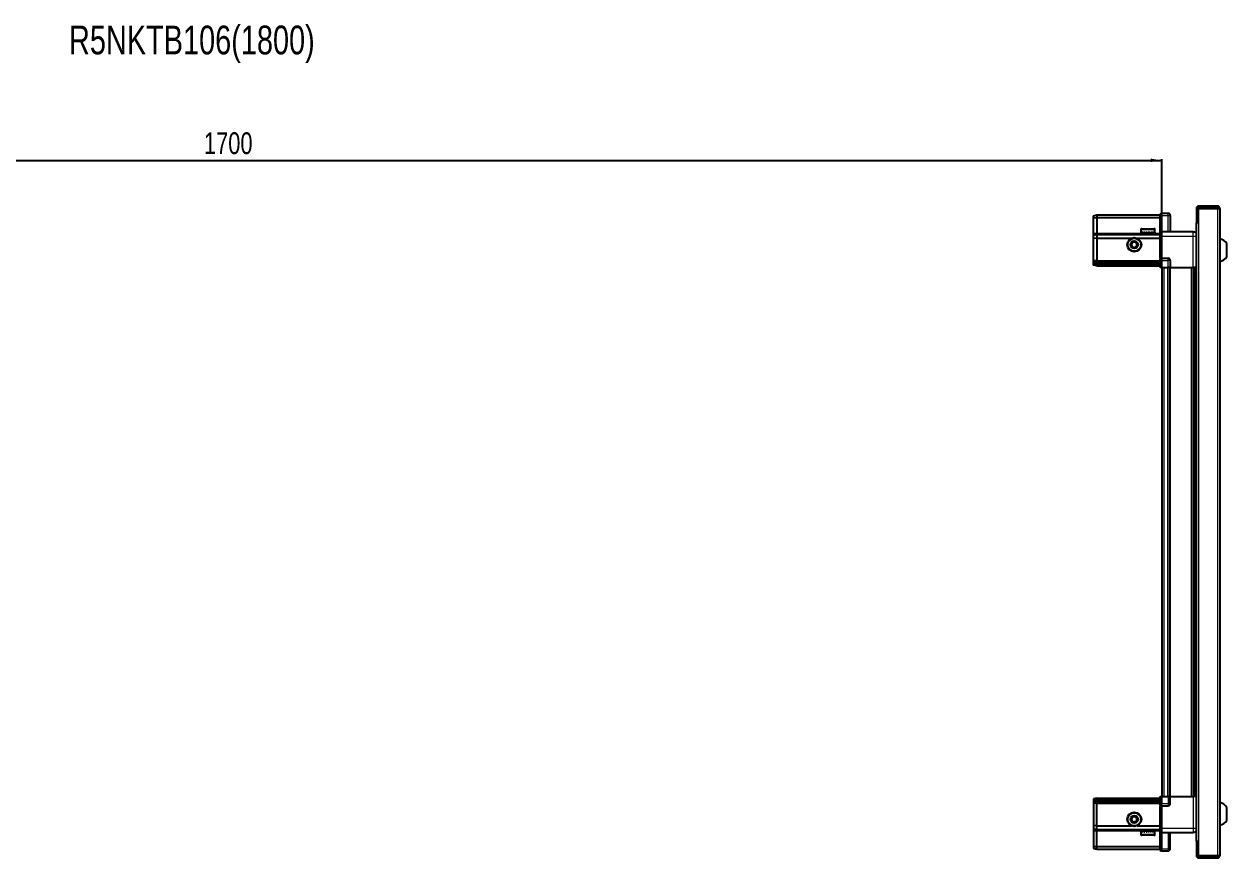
# Model space of a CAD drawing. Header units: millimetres. Extents: x 1415 to 5763, y -1065 to 1643.
# Drawn here: x 3464 to 4569, y 877 to 1643 of the extents above; entities that cross this region are included whole.
import ezdxf

# ---------------------------------------------------------------- set-up
doc = ezdxf.new("R2010")
doc.units = ezdxf.units.MM
doc.layers.add('FORMAT', color=7, linetype='Continuous')
doc.styles.add('SLDTEXTSTYLE0', font='TXT', dxfattribs={"width": 0.75})
doc.dimstyles.new('SLDDIMSTYLE0', dxfattribs={"dimtxt": 20, "dimasz": 10, "dimexe": 0, "dimexo": 0.0625, "dimgap": 5, "dimtad": 2, "dimdec": 1, "dimrnd": 1e-09, "dimzin": 12, "dimdsep": 46, "dimtxsty": 'SLDTEXTSTYLE0', "dimsah": 1, "dimcen": 0.09, "dimadec": 0, "dimazin": 3, "dimtfac": 1, "dimtofl": 0, "dimtmove": 0, "dimatfit": 3, "dimfxl": 0, "dimfrac": 2, "dimtolj": 1, "dimtzin": 12, "dimarcsym": 0})

# ---------------------------------------------------------------- blocks, each defined once
blk = doc.blocks.new('_D_5')
at = {"layer": 'FORMAT'}
for p, q in [((2809.3, 1419.3), (2809.3, 1518.8)), ((2809.3, 1517.8), (4509.3, 1517.8)), ((4509.3, 1419.3), (4509.3, 1518.8))]:
    blk.add_line(p, q, dxfattribs=at)
for points in [[(2809.3, 1517.8), (2819.3, 1516.3), (2819.3, 1519.4)], [(4509.3, 1517.8), (4499.3, 1519.4), (4499.3, 1516.3)]]:
    blk.add_solid(points, dxfattribs=at)
at = {"layer": 'FORMAT', "insert": (3629.7, 1543.6), "char_height": 20, "attachment_point": 1, "style": 'SLDTEXTSTYLE0'}
blk.add_mtext('1700', dxfattribs=at)

msp = doc.modelspace()

# ---------------------------------------------------------------- linework, layer by layer
at = {"color": 7, "linetype": 'Continuous', "lineweight": 25}
for p, q in [((4508.79, 1469.32), (4507.93, 1468.82)), ((4508.79, 1469.32), (4507.93, 1468.82)), ((4509.13, 1469.32), (4508.79, 1469.32)), ((4509.13, 1469.32), (4508.79, 1469.32)), ((4509.13, 1467.32), (4509.13, 1469.32)), ((4509.13, 1469.32), (4509.13, 1469.32)), ((4509.13, 1469.32), (4515.13, 1469.32)), ((4541.13, 1473.72), (4541.13, 1461.32)), ((4542.63, 1473.72), (4542.63, 1461.32)), ((4543.13, 1460.82), (4543.13, 1473.72)), ((4543.13, 1473.72), (4560.53, 1473.72)), ((4560.53, 1475.82), (4543.23, 1475.82)), ((4560.53, 1474.32), (4543.23, 1474.32)), ((4560.53, 1474.32), (4560.53, 1475.82)), ((4560.53, 1473.72), (4562.63, 1473.72)), ((4562.63, 1473.72), (4562.63, 878.92)), ((4446.63, 1467.02), (4449.63, 1467.82)), ((4446.63, 1465.17), (4446.63, 1467.02)), ((4446.63, 1465.17), (4449.63, 1465.32)), ((4446.63, 1450.82), (4446.63, 1465.17)), ((4449.63, 1467.82), (4449.63, 1465.32)), ((4449.63, 1467.82), (4507.93, 1467.82)), ((4449.63, 1465.32), (4449.63, 1450.82)), ((4449.63, 1465.32), (4507.93, 1465.32)), ((4507.93, 1468.82), (4507.93, 1467.32)), ((4507.93, 1452.52), (4507.93, 1467.32)), ((4509.13, 1467.32), (4509.13, 1452.52)), ((4517.13, 1467.32), (4517.13, 1452.32)), ((4541.03, 1460.82), (4541.03, 891.82)), ((4541.03, 1460.82), (4543.13, 1460.82)), ((4541.13, 1461.32), (4542.63, 1461.32)), ((4446.63, 1449.02), (4446.63, 1450.82)), ((4446.63, 1449.02), (4449.63, 1449.82)), ((4446.63, 1445.99), (4446.63, 1449.02)), ((4449.63, 1450.82), (4449.63, 1449.82)), ((4449.63, 1449.82), (4449.63, 1446.32)), ((4449.63, 1449.82), (4507.93, 1449.82)), ((4490.13, 1454.22), (4490.13, 1451.32)), ((4490.13, 1451.32), (4490.16, 1451.32)), ((4490.28, 1451.82), (4490.16, 1451.82)), ((4490.16, 1451.82), (4490.16, 1451.32)), ((4490.16, 1451.32), (4490.28, 1451.32)), ((4490.28, 1451.82), (4490.28, 1451.32)), ((4490.28, 1451.32), (4490.69, 1451.32)), ((4491.03, 1451.82), (4490.69, 1451.82)), ((4490.69, 1451.82), (4490.69, 1451.32)), ((4490.69, 1451.32), (4491.03, 1451.32)), ((4490.93, 1455.02), (4502.33, 1455.02)), ((4491.03, 1451.82), (4491.03, 1451.32)), ((4491.03, 1451.32), (4491.8, 1451.32)), ((4492.33, 1451.82), (4491.8, 1451.82)), ((4491.8, 1451.82), (4491.8, 1451.32)), ((4491.8, 1451.32), (4492.33, 1451.32)), ((4492.23, 1451.32), (4492.23, 1451.22)), ((4492.23, 1451.22), (4501.03, 1451.22)), ((4492.33, 1451.82), (4492.33, 1451.32)), ((4492.33, 1451.32), (4493.39, 1451.32)), ((4492.63, 1450.82), (4493.32, 1450.34)), ((4492.63, 1450.82), (4500.63, 1450.82)), ((4493.32, 1450.34), (4492.63, 1449.86)), ((4492.63, 1449.86), (4492.63, 1449.82)), ((4492.63, 1449.86), (4500.63, 1449.86)), ((4493.32, 1450.34), (4499.94, 1450.34)), ((4494.05, 1451.82), (4493.39, 1451.82)), ((4493.39, 1451.82), (4493.39, 1451.32)), ((4493.39, 1451.32), (4494.05, 1451.32)), ((4494.05, 1451.82), (4494.05, 1451.32)), ((4494.05, 1451.32), (4495.29, 1451.32)), ((4496.02, 1451.82), (4495.29, 1451.82)), ((4495.29, 1451.82), (4495.29, 1451.32)), ((4495.29, 1451.32), (4495.72, 1451.32)), ((4495.72, 1451.82), (4495.72, 1451.32)), ((4496.02, 1451.82), (4496.02, 1451.32)), ((4496.02, 1451.32), (4497.32, 1451.32)), ((4498.05, 1451.82), (4497.32, 1451.82)), ((4497.32, 1451.82), (4497.32, 1451.32)), ((4497.59, 1451.82), (4497.59, 1451.32)), ((4497.59, 1451.32), (4498.05, 1451.32)), ((4498.05, 1451.82), (4498.05, 1451.32)), ((4498.05, 1451.32), (4499.28, 1451.32)), ((4499.94, 1451.82), (4499.28, 1451.82)), ((4499.28, 1451.82), (4499.28, 1451.32)), ((4499.28, 1451.32), (4499.94, 1451.32)), ((4499.94, 1451.82), (4499.94, 1451.32)), ((4499.94, 1451.32), (4500.98, 1451.32)), ((4499.94, 1450.34), (4500.63, 1450.82)), ((4500.63, 1449.86), (4499.94, 1450.34)), ((4500.63, 1449.82), (4500.63, 1449.86)), ((4501.5, 1451.82), (4500.98, 1451.82)), ((4500.98, 1451.82), (4500.98, 1451.32)), ((4500.98, 1451.32), (4501.5, 1451.32)), ((4501.03, 1451.22), (4501.03, 1451.32)), ((4501.5, 1451.82), (4501.5, 1451.32)), ((4501.5, 1451.32), (4502.26, 1451.32)), ((4502.59, 1451.82), (4502.26, 1451.82)), ((4502.26, 1451.82), (4502.26, 1451.32)), ((4502.26, 1451.32), (4502.59, 1451.32)), ((4502.59, 1451.82), (4502.59, 1451.32)), ((4502.59, 1451.32), (4502.99, 1451.32)), ((4503.1, 1451.82), (4502.99, 1451.82)), ((4502.99, 1451.82), (4502.99, 1451.32)), ((4502.99, 1451.32), (4503.1, 1451.32)), ((4503.1, 1451.82), (4503.1, 1451.32)), ((4503.1, 1451.32), (4503.13, 1451.32)), ((4503.13, 1451.32), (4503.13, 1454.22)), ((4507.93, 1452.32), (4507.93, 1452.52)), ((4509.13, 1452.32), (4507.93, 1452.32)), ((4507.93, 1448.32), (4507.93, 1452.32)), ((4507.93, 1428.02), (4507.93, 1448.32)), ((4509.13, 1452.52), (4509.13, 1452.32)), ((4509.13, 1452.32), (4509.13, 1448.32)), ((4509.13, 1452.32), (4538.13, 1452.32)), ((4509.13, 1448.32), (4509.13, 1428.02)), ((4449.63, 1446.32), (4446.63, 1445.99)), ((4446.63, 1425.82), (4446.63, 1445.99)), ((4449.63, 1446.32), (4449.63, 1425.82)), ((4449.63, 1446.32), (4481.63, 1446.32)), ((4486.63, 1446.32), (4507.93, 1446.32)), ((4569.23, 1429.32), (4569.23, 1441.32)), ((4446.63, 1424.02), (4446.63, 1425.82)), ((4449.63, 1425.82), (4449.63, 1424.82)), ((4507.93, 1427.82), (4507.93, 1428.02)), ((4509.13, 1427.82), (4507.93, 1427.82)), ((4507.93, 1427.82), (4507.93, 1427.15)), ((4507.93, 1419.32), (4507.93, 1427.15)), ((4508.79, 1425.82), (4508.79, 1419.32)), ((4509.13, 1428.02), (4509.13, 1427.82)), ((4509.13, 1425.82), (4509.13, 1427.82)), ((4509.13, 1425.82), (4509.13, 1427.82)), ((4509.13, 1427.82), (4515.13, 1427.82)), ((4509.13, 1425.82), (4509.13, 1419.32)), ((4517.13, 1425.82), (4517.13, 1419.32)), ((4449.63, 1424.82), (4446.63, 1424.02)), ((4446.63, 1423.28), (4446.63, 1424.02)), ((4449.63, 1423.82), (4446.63, 1423.28)), ((4446.63, 1422.78), (4446.63, 1423.28)), ((4449.63, 1422.32), (4446.63, 1422.78)), ((4446.63, 1421.63), (4446.63, 1422.78)), ((4449.63, 1420.82), (4446.63, 1421.63)), ((4449.63, 1424.82), (4449.63, 1423.82)), ((4449.63, 1424.82), (4507.93, 1424.82)), ((4449.63, 1423.82), (4449.63, 1422.32)), ((4449.63, 1423.82), (4507.93, 1423.82)), ((4449.63, 1422.32), (4507.93, 1422.32)), ((4449.63, 1422.32), (4449.63, 1420.82)), ((4449.63, 1420.82), (4507.93, 1420.82)), ((4508.79, 1419.32), (4507.93, 1419.32)), ((4509.13, 1419.32), (4508.79, 1419.32)), ((4509.13, 1419.32), (4515.13, 1419.32)), ((4509.28, 1419.32), (4509.28, 933.32)), ((4517.13, 1419.32), (4515.13, 1419.32)), ((4516.48, 1419.32), (4516.48, 933.32)), ((4517.13, 1419.32), (4538.13, 1419.32)), ((4539.15, 933.32), (4539.15, 1419.32)), ((4539.18, 933.32), (4539.18, 1419.32)), ((4540.98, 1419.32), (4540.98, 933.32)), ((4449.63, 931.82), (4446.63, 931.02)), ((4446.63, 931.02), (4446.63, 929.87)), ((4449.63, 930.32), (4446.63, 929.87)), ((4446.63, 929.87), (4446.63, 929.37)), ((4449.63, 928.82), (4446.63, 929.37)), ((4446.63, 929.37), (4446.63, 928.63)), ((4449.63, 927.82), (4446.63, 928.63)), ((4446.63, 928.63), (4446.63, 926.82)), ((4449.63, 930.32), (4449.63, 931.82)), ((4449.63, 931.82), (4507.93, 931.82)), ((4449.63, 928.82), (4449.63, 930.32)), ((4449.63, 930.32), (4507.93, 930.32)), ((4449.63, 928.82), (4507.93, 928.82)), ((4449.63, 927.82), (4449.63, 928.82)), ((4507.93, 925.5), (4507.93, 933.32)), ((4507.93, 933.32), (4508.79, 933.32)), ((4508.79, 933.32), (4508.79, 933.32)), ((4508.79, 933.32), (4508.79, 926.82)), ((4509.13, 933.32), (4508.79, 933.32)), ((4509.13, 933.32), (4509.13, 926.82)), ((4509.13, 933.32), (4509.13, 933.32)), ((4509.13, 933.32), (4509.13, 926.82)), ((4509.13, 933.32), (4515.13, 933.32)), ((4517.13, 933.32), (4515.13, 933.32)), ((4517.13, 926.82), (4517.13, 933.32)), ((4517.13, 933.32), (4538.13, 933.32)), ((4446.63, 926.82), (4446.63, 906.66)), ((4449.63, 927.82), (4507.93, 927.82)), ((4449.63, 926.82), (4449.63, 927.82)), ((4449.63, 906.32), (4449.63, 926.82)), ((4507.93, 925.5), (4507.93, 924.82)), ((4509.13, 924.82), (4507.93, 924.82)), ((4507.93, 924.62), (4507.93, 924.82)), ((4507.93, 904.32), (4507.93, 924.62)), ((4509.13, 924.82), (4509.13, 926.82)), ((4509.13, 924.82), (4509.13, 924.62)), ((4509.13, 924.82), (4515.13, 924.82)), ((4509.13, 924.62), (4509.13, 904.32)), ((4569.23, 911.32), (4569.23, 923.32)), ((4449.63, 906.32), (4446.63, 906.66)), ((4446.63, 906.66), (4446.63, 903.63)), ((4449.63, 906.32), (4481.63, 906.32)), ((4449.63, 902.82), (4449.63, 906.32)), ((4486.63, 906.32), (4507.93, 906.32)), ((4446.63, 903.63), (4449.63, 902.82)), ((4446.63, 903.63), (4446.63, 901.82)), ((4446.63, 901.82), (4446.63, 887.48)), ((4449.63, 902.82), (4507.93, 902.82)), ((4449.63, 901.82), (4449.63, 902.82)), ((4449.63, 887.32), (4449.63, 901.82)), ((4490.13, 901.32), (4490.13, 898.42)), ((4490.14, 901.32), (4490.13, 901.32)), ((4490.14, 900.82), (4490.14, 901.32)), ((4490.24, 901.32), (4490.14, 901.32)), ((4490.14, 900.82), (4490.24, 900.82)), ((4490.24, 900.82), (4490.24, 901.32)), ((4490.61, 901.32), (4490.24, 901.32)), ((4490.61, 900.82), (4490.61, 901.32)), ((4490.93, 901.32), (4490.61, 901.32)), ((4490.61, 900.82), (4490.93, 900.82)), ((4490.93, 900.82), (4490.93, 901.32)), ((4491.67, 901.32), (4490.93, 901.32)), ((4502.33, 897.62), (4490.93, 897.62)), ((4491.67, 900.82), (4491.67, 901.32)), ((4492.18, 901.32), (4491.67, 901.32)), ((4491.67, 900.82), (4492.18, 900.82)), ((4492.18, 900.82), (4492.18, 901.32)), ((4493.21, 901.32), (4492.18, 901.32)), ((4492.23, 901.42), (4492.23, 901.32)), ((4501.03, 901.42), (4492.23, 901.42)), ((4492.63, 902.82), (4492.63, 902.79)), ((4492.63, 902.79), (4493.32, 902.31)), ((4500.63, 902.79), (4492.63, 902.79)), ((4493.32, 902.31), (4492.63, 901.82)), ((4500.63, 901.82), (4492.63, 901.82)), ((4493.21, 900.82), (4493.21, 901.32)), ((4493.86, 901.32), (4493.21, 901.32)), ((4493.21, 900.82), (4493.86, 900.82)), ((4499.94, 902.31), (4493.32, 902.31)), ((4493.86, 900.82), (4493.86, 901.32)), ((4495.09, 901.32), (4493.86, 901.32)), ((4495.09, 900.82), (4495.09, 901.32)), ((4495.59, 901.32), (4495.09, 901.32)), ((4495.09, 900.82), (4495.82, 900.82)), ((4495.59, 900.82), (4495.59, 901.32)), ((4495.82, 900.82), (4495.82, 901.32)), ((4497.12, 901.32), (4495.82, 901.32)), ((4497.12, 900.82), (4497.12, 901.32)), ((4497.12, 900.82), (4497.85, 900.82)), ((4497.45, 900.82), (4497.45, 901.32)), ((4497.85, 901.32), (4497.45, 901.32)), ((4497.85, 900.82), (4497.85, 901.32)), ((4499.1, 901.32), (4497.85, 901.32)), ((4499.1, 900.82), (4499.1, 901.32)), ((4499.76, 901.32), (4499.1, 901.32)), ((4499.1, 900.82), (4499.76, 900.82)), ((4499.76, 900.82), (4499.76, 901.32)), ((4500.83, 901.32), (4499.76, 901.32)), ((4499.94, 902.31), (4500.63, 902.79)), ((4500.63, 901.82), (4499.94, 902.31)), ((4500.63, 902.79), (4500.63, 902.82)), ((4500.83, 900.82), (4500.83, 901.32)), ((4501.37, 901.32), (4500.83, 901.32)), ((4500.83, 900.82), (4501.37, 900.82)), ((4501.03, 901.32), (4501.03, 901.42)), ((4501.37, 900.82), (4501.37, 901.32)), ((4502.16, 901.32), (4501.37, 901.32)), ((4502.16, 900.82), (4502.16, 901.32)), ((4502.51, 901.32), (4502.16, 901.32)), ((4502.16, 900.82), (4502.51, 900.82)), ((4502.51, 900.82), (4502.51, 901.32)), ((4502.94, 901.32), (4502.51, 901.32)), ((4502.94, 900.82), (4502.94, 901.32)), ((4503.08, 901.32), (4502.94, 901.32)), ((4502.94, 900.82), (4503.08, 900.82)), ((4503.08, 900.82), (4503.08, 901.32)), ((4503.13, 901.32), (4503.08, 901.32)), ((4503.13, 898.42), (4503.13, 901.32)), ((4507.93, 900.32), (4507.93, 904.32)), ((4509.13, 900.32), (4507.93, 900.32)), ((4507.93, 900.12), (4507.93, 900.32)), ((4507.93, 885.32), (4507.93, 900.12)), ((4509.13, 904.32), (4509.13, 900.32)), ((4509.13, 900.32), (4509.13, 900.12)), ((4509.13, 900.32), (4538.13, 900.32)), ((4509.13, 900.12), (4509.13, 885.32)), ((4509.13, 900.12), (4509.13, 885.32)), ((4517.13, 885.32), (4517.13, 900.32)), ((4446.63, 887.48), (4449.63, 887.32)), ((4446.63, 887.48), (4446.63, 885.63)), ((4446.63, 885.63), (4449.63, 884.82)), ((4449.63, 887.32), (4507.93, 887.32)), ((4449.63, 884.82), (4449.63, 887.32)), ((4449.63, 884.82), (4507.93, 884.82)), ((4507.93, 885.32), (4507.93, 883.82)), ((4507.93, 883.82), (4508.79, 883.32)), ((4509.13, 883.32), (4509.13, 885.32)), ((4543.13, 891.82), (4541.03, 891.82)), ((4541.13, 891.32), (4542.63, 891.32)), ((4541.13, 891.32), (4541.13, 878.92)), ((4542.63, 891.32), (4542.63, 878.92)), ((4543.13, 878.92), (4543.13, 891.82)), ((4509.13, 883.32), (4508.79, 883.32)), ((4509.13, 883.32), (4515.13, 883.32)), ((4560.53, 878.92), (4543.13, 878.92)), ((4543.23, 878.32), (4560.53, 878.32)), ((4543.23, 876.82), (4560.53, 876.82)), ((4562.63, 878.92), (4560.53, 878.92)), ((4560.53, 878.32), (4560.53, 876.82))]:
    msp.add_line(p, q, dxfattribs=at)
at = {"color": 8, "linetype": 'Continuous', "lineweight": 18}
for p, q in [((4515.13, 1467.32), (4515.13, 1469.32)), ((4542.63, 1473.72), (4541.13, 1473.72)), ((4543.23, 1474.32), (4543.23, 1475.82)), ((4560.53, 1473.72), (4560.53, 878.92)), ((4509.13, 1467.32), (4507.93, 1467.32)), ((4509.13, 1467.32), (4515.13, 1467.32)), ((4515.13, 1452.32), (4515.13, 1467.32)), ((4515.13, 1467.32), (4517.13, 1467.32)), ((4543.13, 1460.82), (4543.13, 891.82)), ((4446.63, 1450.82), (4449.63, 1450.82)), ((4449.63, 1450.82), (4492.63, 1450.82)), ((4490.13, 1454.22), (4503.13, 1454.22)), ((4500.63, 1450.82), (4507.93, 1450.82)), ((4507.93, 1452.52), (4509.13, 1452.52)), ((4509.13, 1448.32), (4507.93, 1448.32)), ((4509.13, 1448.32), (4538.13, 1448.32)), ((4538.13, 1419.32), (4538.13, 1448.32)), ((4449.63, 1425.82), (4446.63, 1425.82)), ((4449.63, 1425.82), (4507.93, 1425.82)), ((4507.93, 1428.02), (4509.13, 1428.02)), ((4509.13, 1425.82), (4508.79, 1425.82)), ((4509.13, 1425.82), (4515.13, 1425.82)), ((4515.13, 1425.82), (4515.13, 1427.82)), ((4515.13, 1419.32), (4515.13, 1425.82)), ((4517.13, 1425.82), (4515.13, 1425.82)), ((4511.28, 1419.32), (4511.28, 933.32)), ((4514.48, 1419.32), (4514.48, 933.32)), ((4517.13, 1419.32), (4517.13, 933.32)), ((4536.53, 933.32), (4536.53, 1419.32)), ((4537.94, 1419.32), (4537.94, 933.32)), ((4540.39, 933.32), (4540.39, 1419.32)), ((4509.13, 933.32), (4508.79, 933.32)), ((4515.13, 933.32), (4515.13, 926.82)), ((4538.13, 933.32), (4538.13, 904.32)), ((4449.63, 926.82), (4446.63, 926.82)), ((4449.63, 926.82), (4507.93, 926.82)), ((4509.13, 924.62), (4507.93, 924.62)), ((4509.13, 926.82), (4508.79, 926.82)), ((4509.13, 926.82), (4515.13, 926.82)), ((4515.13, 926.82), (4515.13, 924.82)), ((4517.13, 926.82), (4515.13, 926.82)), ((4446.63, 901.82), (4449.63, 901.82)), ((4449.63, 901.82), (4492.63, 901.82)), ((4503.13, 898.42), (4490.13, 898.42)), ((4500.63, 901.82), (4507.93, 901.82)), ((4509.13, 904.32), (4507.93, 904.32)), ((4509.13, 900.12), (4507.93, 900.12)), ((4509.13, 904.32), (4538.13, 904.32)), ((4515.13, 900.32), (4515.13, 885.32)), ((4509.13, 885.32), (4507.93, 885.32)), ((4509.13, 885.32), (4515.13, 885.32)), ((4515.13, 885.32), (4515.13, 883.32)), ((4515.13, 885.32), (4517.13, 885.32)), ((4542.63, 878.92), (4541.13, 878.92)), ((4543.23, 878.32), (4543.23, 876.82))]:
    msp.add_line(p, q, dxfattribs=at)
at = {"color": 7, "linetype": 'Continuous', "lineweight": 25}
for centre, radius in [((4484.13, 1440.32), 6.5), ((4484.13, 1440.32), 3.46), ((4484.13, 912.32), 6.5), ((4484.13, 912.32), 3.46)]:
    msp.add_circle(centre, radius, dxfattribs=at)
at = {"color": 8, "linetype": 'Continuous', "lineweight": 18}
for centre in [(4484.13, 1440.32), (4484.13, 912.32)]:
    msp.add_circle(centre, 5.7, dxfattribs=at)
at = {"color": 7, "linetype": 'Continuous', "lineweight": 25}
for centre, radius, start, end in [((4515.13, 1467.32), 2, 0, 90), ((4543.23, 1473.72), 2.1, 90, 180), ((4543.23, 1473.72), 0.6, 90, 180), ((4560.53, 1473.72), 2.1, 0, 90), ((4560.53, 1473.72), 0.6, 0, 90), ((4490.93, 1454.22), 0.8, 90, 180), ((4492.23, 1450.82), 0.4, 0, 90), ((4501.03, 1450.82), 0.4, 90, 180), ((4502.33, 1454.22), 0.8, 0, 90), ((4484.13, 1440.32), 2.5, 120.74103, 180.74103), ((4484.13, 1440.32), 2.5, 180.74103, 240.74103), ((4484.13, 1440.32), 2.5, 60.74103, 120.74103), ((4484.13, 1440.32), 2.5, 240.74103, 300.74103), ((4484.13, 1440.32), 2.5, 0.74103, 60.74103), ((4484.13, 1440.32), 2.5, 300.74103, 0.74103), ((4559.6, 1434.3), 11.91, 36.1266, 75.29965), ((4515.13, 1425.82), 2, 0, 90), ((4559.6, 1436.35), 11.91, 284.70035, 323.8734), ((4515.13, 926.82), 2, 270, 0), ((4559.6, 916.3), 11.91, 36.1266, 75.29965), ((4484.13, 912.32), 2.5, 155.91157, 215.91157), ((4484.13, 912.32), 2.5, 95.91157, 155.91157), ((4484.13, 912.32), 2.5, 215.91157, 275.91157), ((4484.13, 912.32), 2.5, 35.91157, 95.91157), ((4484.13, 912.32), 2.5, 275.91157, 335.91157), ((4484.13, 912.32), 2.5, 335.91157, 35.91157), ((4559.6, 918.35), 11.91, 284.70035, 323.8734), ((4490.93, 898.42), 0.8, 180, 270), ((4492.23, 901.82), 0.4, 270, 0), ((4501.03, 901.82), 0.4, 180, 270), ((4502.33, 898.42), 0.8, 270, 0), ((4515.13, 885.32), 2, 270, 0), ((4543.23, 878.92), 2.1, 180, 270), ((4543.23, 878.92), 0.6, 180, 270), ((4560.53, 878.92), 2.1, 270, 0), ((4560.53, 878.92), 0.6, 270, 0)]:
    msp.add_arc(centre, radius, start, end, dxfattribs=at)
for centre, start_param, end_param in [((4505.33, 1425.82), 0, 0.7227342), ((4505.33, 926.82), 5.5604511, 6.2831853)]:
    msp.add_ellipse(centre, major_axis=(3.46, 0), ratio=0.5773503, start_param=start_param, end_param=end_param, dxfattribs=at)
for points, knots in [([(4538.13, 1452.32), (4538.57, 1452.28), (4539.24, 1452.21), (4540.06, 1451.77), (4540.61, 1451.33), (4540.89, 1450.96), (4541.03, 1450.77)], [0, 0, 0, 0, 0.3842982, 0.5911726, 0.8024372, 1, 1, 1, 1]), ([(4481.61, 1441.73), (4482.05, 1442), (4482.88, 1442.49), (4483.7, 1442.98), (4484.09, 1443.21)], [0, 0, 0, 0, 0.5346859, 1, 1, 1, 1]), ([(4481.64, 1438.85), (4481.64, 1438.97), (4481.64, 1439.57), (4481.62, 1440.57), (4481.61, 1441.39), (4481.61, 1441.73)], [0, 0, 0, 0, 0.1331247, 0.6370994, 1, 1, 1, 1]), ([(4484.16, 1437.44), (4483.71, 1437.69), (4482.87, 1438.16), (4482.03, 1438.63), (4481.64, 1438.85)], [0, 0, 0, 0, 0.53468586, 1, 1, 1, 1]), ([(4484.09, 1443.21), (4484.54, 1442.96), (4485.38, 1442.49), (4486.22, 1442.02), (4486.61, 1441.8)], [0, 0, 0, 0, 0.5346859, 1, 1, 1, 1]), ([(4486.64, 1438.91), (4486.2, 1438.65), (4485.37, 1438.16), (4484.55, 1437.67), (4484.16, 1437.44)], [0, 0, 0, 0, 0.53468586, 1, 1, 1, 1]), ([(4486.61, 1441.8), (4486.61, 1441.45), (4486.62, 1440.63), (4486.63, 1439.64), (4486.64, 1439.04), (4486.64, 1438.91)], [0, 0, 0, 0, 0.3629006, 0.8668753, 1, 1, 1, 1]), ([(4540.98, 1419.32), (4540.94, 1419.32), (4540.72, 1419.32), (4540, 1419.32), (4539.04, 1419.32), (4538.38, 1419.32), (4538.13, 1419.32)], [0, 0, 0, 0, 0.0717073, 0.4209791, 0.7702508, 1, 1, 1, 1]), ([(4540.98, 933.32), (4540.94, 933.32), (4540.72, 933.32), (4540, 933.32), (4539.04, 933.32), (4538.38, 933.32), (4538.13, 933.32)], [0, 0, 0, 0, 0.07170733, 0.42097906, 0.77025079, 1, 1, 1, 1]), ([(4481.25, 912.03), (4481.46, 912.5), (4481.86, 913.38), (4482.25, 914.25), (4482.43, 914.66)], [0, 0, 0, 0, 0.5346859, 1, 1, 1, 1]), ([(4482.95, 909.69), (4482.64, 910.11), (4482.08, 910.89), (4481.52, 911.66), (4481.25, 912.03)], [0, 0, 0, 0, 0.5346859, 1, 1, 1, 1]), ([(4482.43, 914.66), (4482.78, 914.7), (4483.59, 914.78), (4484.58, 914.88), (4485.18, 914.95), (4485.3, 914.96)], [0, 0, 0, 0, 0.36290056, 0.86687533, 1, 1, 1, 1]), ([(4485.82, 909.99), (4485.69, 909.97), (4485.1, 909.91), (4484.11, 909.81), (4483.29, 909.72), (4482.95, 909.69)], [0, 0, 0, 0, 0.13312467, 0.63709944, 1, 1, 1, 1]), ([(4485.3, 914.96), (4485.61, 914.54), (4486.17, 913.76), (4486.74, 912.98), (4487, 912.62)], [0, 0, 0, 0, 0.5346859, 1, 1, 1, 1]), ([(4487, 912.62), (4486.79, 912.15), (4486.39, 911.27), (4486, 910.39), (4485.82, 909.99)], [0, 0, 0, 0, 0.53468586, 1, 1, 1, 1]), ([(4538.13, 900.32), (4538.57, 900.37), (4539.24, 900.44), (4540.06, 900.88), (4540.61, 901.32), (4540.89, 901.69), (4541.03, 901.87)], [0, 0, 0, 0, 0.3842982, 0.5911726, 0.8024372, 1, 1, 1, 1])]:
    msp.add_open_spline(points, degree=3, knots=knots, dxfattribs=at)
at = {"color": 8, "linetype": 'Continuous', "lineweight": 18}
for points in [[(4538.13, 1448.32), (4538.13, 1448.85), (4538.13, 1449.9), (4538.13, 1451.22), (4538.13, 1452.14), (4538.13, 1452.26), (4538.13, 1452.32)], [(4538.13, 904.32), (4538.13, 903.8), (4538.13, 902.75), (4538.13, 901.43), (4538.13, 900.5), (4538.13, 900.38), (4538.13, 900.32)]]:
    msp.add_open_spline(points, degree=3, dxfattribs=at)
for points in [[(4538.13, 1448.32), (4538.57, 1448.32), (4539.24, 1448.32), (4540.06, 1448.32), (4540.61, 1448.32), (4540.89, 1448.32), (4541.03, 1448.32)], [(4538.13, 904.32), (4538.57, 904.32), (4539.24, 904.32), (4540.06, 904.32), (4540.61, 904.32), (4540.89, 904.32), (4541.03, 904.32)]]:
    msp.add_open_spline(points, degree=3, knots=[0, 0, 0, 0, 0.3842982, 0.5911726, 0.8024372, 1, 1, 1, 1], dxfattribs=at)

# ---------------------------------------------------------------- texts
at = {"layer": 'FORMAT', "insert": (3505.78, 1641.69), "char_height": 26.4583, "attachment_point": 1, "style": 'SLDTEXTSTYLE0'}
msp.add_mtext('R5NKTB106(1800)', dxfattribs=at)

# ---------------------------------------------------------------- dimensions: what is measured, and where the dimension line sits
at = {"layer": 'FORMAT'}
dim = msp.add_linear_dim(base=(4509.28, 1517.82), p1=(2809.28, 1419.32), p2=(4509.28, 1419.32), angle=0, dimstyle='SLDDIMSTYLE0', dxfattribs=at)
dim.commit()
dim.dimension.update_dxf_attribs({"geometry": '_D_5', "text_midpoint": (3659.28, 1517.82), "dimtype": 160})

doc.saveas('drawing.dxf')
